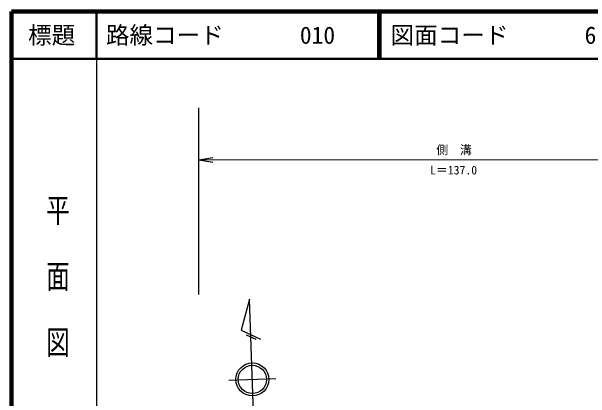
# Model space of a CAD drawing. Units: millimetres, scale not verified. Extents: x 40000 to 680000, y 20000 to 380000.
# Drawn here: x 40000 to 162764, y 297984 to 380000 of the extents above; entities that cross this region are included whole.
import ezdxf
from ezdxf.enums import TextEntityAlignment as Align

# ---------------------------------------------------------------- set-up
doc = ezdxf.new("R2010")
doc.units = ezdxf.units.MM
doc.header["$LTSCALE"] = 1000
for name, color, linetype, lineweight in [('M-BMK-SRVR', 3, 'Continuous', 13), ('M-STR-HTXT', 7, 'Continuous', 13), ('M-TTL', 7, 'Continuous', 25), ('M-TTL-BAND', 7, 'Continuous', 25), ('M-TTL-LINE', 7, 'Continuous', 50), ('M-TTL-TXT', 7, 'Continuous', 25)]:
    doc.layers.add(name, color=color, linetype=linetype, lineweight=lineweight)
doc.styles.add('@ＭＳ ゴシック', font='')
doc.styles.add('ＭＳ ゴシック', font='')
doc.styles.get('@ＭＳ ゴシック').set_extended_font_data('@MS Gothic')
doc.styles.get('ＭＳ ゴシック').set_extended_font_data('MS Gothic')

msp = doc.modelspace()

# ---------------------------------------------------------------- linework, layer by layer
at = {"layer": 'M-BMK-SRVR', "lineweight": 25}
for p, q in [((90477, 319003), (88703, 312438)), ((91340, 294018), (90477, 319003)), ((88703, 312438), (92769, 310577)), ((89736, 311473), (91770, 310543)), ((86067, 301841), (96061, 302186))]:
    msp.add_line(p, q, dxfattribs=at)
for radius in [3500, 3000]:
    msp.add_circle((91064, 302014), radius, dxfattribs=at)
at = {"layer": 'M-TTL', "color": 2, "lineweight": 140}
for p, q in [((40000, 380000), (40000, 20000)), ((680000, 380000), (40000, 380000))]:
    msp.add_line(p, q, dxfattribs=at)
at = {"layer": 'M-TTL'}
for p, q in [((79697, 320012), (79697, 359606)), ((79697, 348549), (82697, 349049)), ((79697, 348549), (82697, 348049))]:
    msp.add_line(p, q, dxfattribs=at)
at = {"layer": 'M-TTL', "lineweight": 13}
msp.add_line((191823, 348549), (79697, 348549), dxfattribs=at)
at = {"layer": 'M-TTL-BAND'}
msp.add_line((58000, 370000), (58000, 20000), dxfattribs=at)
at = {"layer": 'M-TTL-LINE'}
for p, q in [((58000, 380000), (58000, 370000)), ((117750, 380000), (117750, 370000)), ((118250, 380000), (118250, 370000)), ((40000, 370000), (680000, 370000))]:
    msp.add_line(p, q, dxfattribs=at)

# ---------------------------------------------------------------- texts
at = {"layer": 'M-STR-HTXT', "style": 'ＭＳ ゴシック'}
for s, p in [('側\u3000溝', (130091, 351582)), ('L＝137.0', (128757, 347301))]:
    msp.add_text(s, height=1833, dxfattribs=at).set_placement(p, align=Align.TOP_LEFT)
at = {"layer": 'M-TTL-BAND', "style": '@ＭＳ ゴシック', "width": 1.4}
msp.add_text('平  面  図', height=3666, rotation=270, dxfattribs=at).set_placement((49777, 306475), align=Align.MIDDLE_RIGHT)
at = {"layer": 'M-TTL-TXT', "style": 'ＭＳ ゴシック'}
msp.add_text('標題', height=3666, dxfattribs=at).set_placement((48500, 375000), align=Align.MIDDLE_CENTER)
for s, p in [('路線コード', (60000, 375000)), ('図面コード', (120380, 375000)), ('010', (101142, 375000)), ('6-0', (161521, 375000))]:
    msp.add_text(s, height=3666, dxfattribs=at).set_placement(p, align=Align.MIDDLE_LEFT)

doc.saveas('drawing.dxf')
